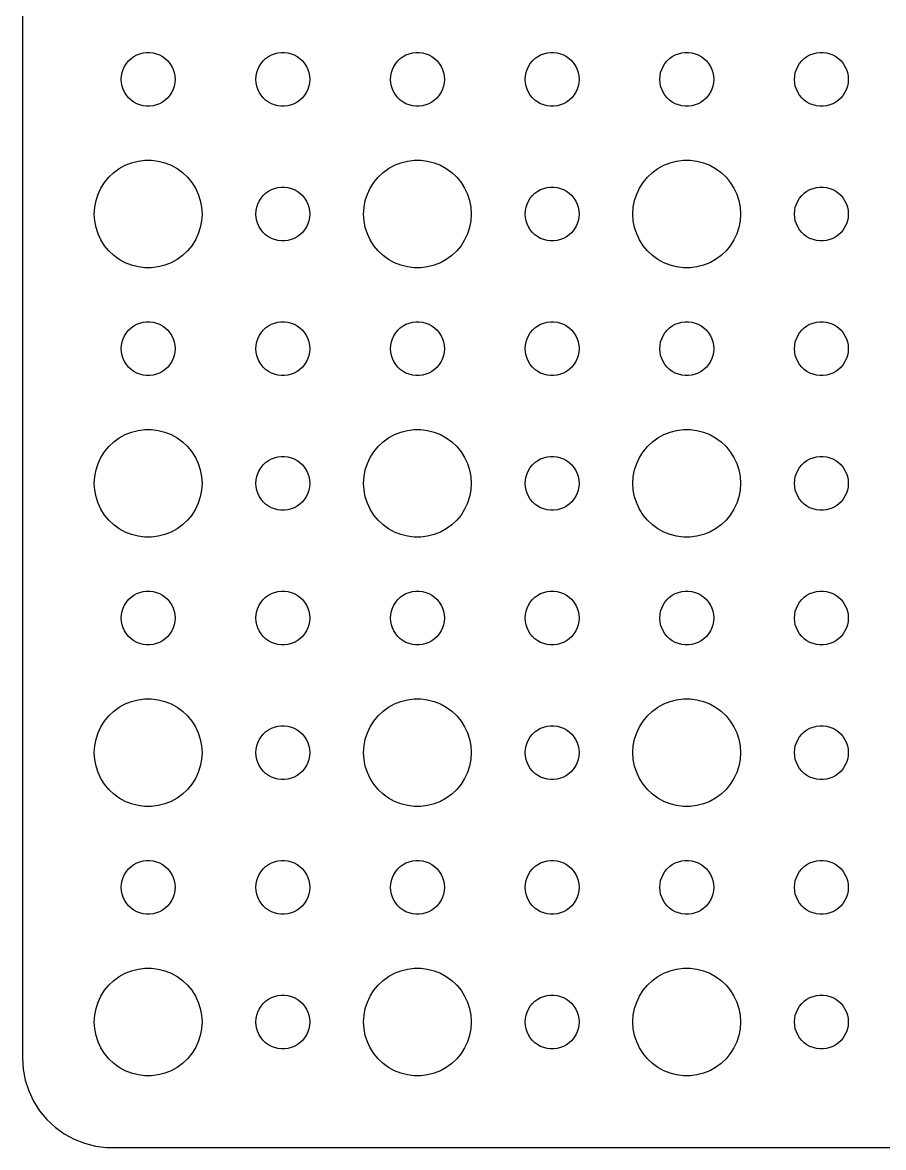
# Model space of a CAD drawing. Extents: x -52 to 52, y -67 to 67.
# Drawn here: x -52 to -4, y -67 to -4.3 of the extents above; entities that cross this region are included whole.
import ezdxf

# ---------------------------------------------------------------- set-up
doc = ezdxf.new("R2010")
doc.units = 0
doc.layers.get('0').update_dxf_attribs({"linetype": 'CONTINUOUS'})

msp = doc.modelspace()

# ---------------------------------------------------------------- linework, layer by layer
msp.add_lwpolyline([(-52, 62), (-52, -62), (-51.9606, -62.6267), (-51.8429, -63.2434), (-51.6489, -63.8406), (-51.3815, -64.4088), (-51.0451, -64.9389), (-50.6448, -65.4227), (-50.1871, -65.8526), (-49.6791, -66.2216), (-49.1289, -66.5241), (-48.5451, -66.7553), (-47.9369, -66.9114), (-47.314, -66.9901), (47.314, -66.9901)])
for points in [[(-45.0942, -8.99704), (-45.2811, -8.97343), (-45.4635, -8.92658), (-45.6387, -8.85724), (-45.8037, -8.76649), (-45.9561, -8.65577), (-46.0935, -8.52682), (-46.2135, -8.38168), (-46.3145, -8.22263), (-46.3947, -8.05219), (-46.4529, -7.87303), (-46.4882, -7.688), (-46.5, -7.5), (-46.4882, -7.312), (-46.4529, -7.12697), (-46.3947, -6.94781), (-46.3145, -6.77737), (-46.2135, -6.61832), (-46.0935, -6.47318), (-45.9561, -6.34423), (-45.8037, -6.23351), (-45.6387, -6.14276), (-45.4635, -6.07342), (-45.2811, -6.02657), (-45.0942, -6.00296), (-44.9058, -6.00296), (-44.7189, -6.02657), (-44.5365, -6.07342), (-44.3613, -6.14276), (-44.1963, -6.23351), (-44.0439, -6.34423), (-43.9065, -6.47318), (-43.7865, -6.61832), (-43.6855, -6.77737), (-43.6053, -6.94781), (-43.5471, -7.12697), (-43.5118, -7.312), (-43.5, -7.5), (-43.5118, -7.688), (-43.5471, -7.87303), (-43.6053, -8.05219), (-43.6855, -8.22263), (-43.7865, -8.38168), (-43.9065, -8.52682), (-44.0439, -8.65577), (-44.1963, -8.76649), (-44.3613, -8.85724), (-44.5365, -8.92658), (-44.7189, -8.97343), (-44.9058, -8.99704)], [(-37.5942, -8.99704), (-37.7811, -8.97343), (-37.9635, -8.92658), (-38.1387, -8.85724), (-38.3037, -8.76649), (-38.4561, -8.65577), (-38.5935, -8.52682), (-38.7135, -8.38168), (-38.8145, -8.22263), (-38.8947, -8.05219), (-38.9529, -7.87303), (-38.9882, -7.688), (-39, -7.5), (-38.9882, -7.312), (-38.9529, -7.12697), (-38.8947, -6.94781), (-38.8145, -6.77737), (-38.7135, -6.61832), (-38.5935, -6.47318), (-38.4561, -6.34423), (-38.3037, -6.23351), (-38.1387, -6.14276), (-37.9635, -6.07342), (-37.7811, -6.02657), (-37.5942, -6.00296), (-37.4058, -6.00296), (-37.2189, -6.02657), (-37.0365, -6.07342), (-36.8613, -6.14276), (-36.6963, -6.23351), (-36.5439, -6.34423), (-36.4065, -6.47318), (-36.2865, -6.61832), (-36.1855, -6.77737), (-36.1053, -6.94781), (-36.0471, -7.12697), (-36.0118, -7.312), (-36, -7.5), (-36.0118, -7.688), (-36.0471, -7.87303), (-36.1053, -8.05219), (-36.1855, -8.22263), (-36.2865, -8.38168), (-36.4065, -8.52682), (-36.5439, -8.65577), (-36.6963, -8.76649), (-36.8613, -8.85724), (-37.0365, -8.92658), (-37.2189, -8.97343), (-37.4058, -8.99704)], [(-30.0942, -8.99704), (-30.2811, -8.97343), (-30.4635, -8.92658), (-30.6387, -8.85724), (-30.8037, -8.76649), (-30.9561, -8.65577), (-31.0935, -8.52682), (-31.2135, -8.38168), (-31.3145, -8.22263), (-31.3947, -8.05219), (-31.4529, -7.87303), (-31.4882, -7.688), (-31.5, -7.5), (-31.4882, -7.312), (-31.4529, -7.12697), (-31.3947, -6.94781), (-31.3145, -6.77737), (-31.2135, -6.61832), (-31.0935, -6.47318), (-30.9561, -6.34423), (-30.8037, -6.23351), (-30.6387, -6.14276), (-30.4635, -6.07342), (-30.2811, -6.02657), (-30.0942, -6.00296), (-29.9058, -6.00296), (-29.7189, -6.02657), (-29.5365, -6.07342), (-29.3613, -6.14276), (-29.1963, -6.23351), (-29.0439, -6.34423), (-28.9065, -6.47318), (-28.7865, -6.61832), (-28.6855, -6.77737), (-28.6053, -6.94781), (-28.5471, -7.12697), (-28.5118, -7.312), (-28.5, -7.5), (-28.5118, -7.688), (-28.5471, -7.87303), (-28.6053, -8.05219), (-28.6855, -8.22263), (-28.7865, -8.38168), (-28.9065, -8.52682), (-29.0439, -8.65577), (-29.1963, -8.76649), (-29.3613, -8.85724), (-29.5365, -8.92658), (-29.7189, -8.97343), (-29.9058, -8.99704)], [(-22.5942, -8.99704), (-22.7811, -8.97343), (-22.9635, -8.92658), (-23.1387, -8.85724), (-23.3037, -8.76649), (-23.4561, -8.65577), (-23.5935, -8.52682), (-23.7135, -8.38168), (-23.8145, -8.22263), (-23.8947, -8.05219), (-23.9529, -7.87303), (-23.9882, -7.688), (-24, -7.5), (-23.9882, -7.312), (-23.9529, -7.12697), (-23.8947, -6.94781), (-23.8145, -6.77737), (-23.7135, -6.61832), (-23.5935, -6.47318), (-23.4561, -6.34423), (-23.3037, -6.23351), (-23.1387, -6.14276), (-22.9635, -6.07342), (-22.7811, -6.02657), (-22.5942, -6.00296), (-22.4058, -6.00296), (-22.2189, -6.02657), (-22.0365, -6.07342), (-21.8613, -6.14276), (-21.6963, -6.23351), (-21.5439, -6.34423), (-21.4065, -6.47318), (-21.2865, -6.61832), (-21.1855, -6.77737), (-21.1053, -6.94781), (-21.0471, -7.12697), (-21.0118, -7.312), (-21, -7.5), (-21.0118, -7.688), (-21.0471, -7.87303), (-21.1053, -8.05219), (-21.1855, -8.22263), (-21.2865, -8.38168), (-21.4065, -8.52682), (-21.5439, -8.65577), (-21.6963, -8.76649), (-21.8613, -8.85724), (-22.0365, -8.92658), (-22.2189, -8.97343), (-22.4058, -8.99704)], [(-15.0942, -8.99704), (-15.2811, -8.97343), (-15.4635, -8.92658), (-15.6387, -8.85724), (-15.8037, -8.76649), (-15.9561, -8.65577), (-16.0935, -8.52682), (-16.2135, -8.38168), (-16.3145, -8.22263), (-16.3947, -8.05219), (-16.4529, -7.87303), (-16.4882, -7.688), (-16.5, -7.5), (-16.4882, -7.312), (-16.4529, -7.12697), (-16.3947, -6.94781), (-16.3145, -6.77737), (-16.2135, -6.61832), (-16.0935, -6.47318), (-15.9561, -6.34423), (-15.8037, -6.23351), (-15.6387, -6.14276), (-15.4635, -6.07342), (-15.2811, -6.02657), (-15.0942, -6.00296), (-14.9058, -6.00296), (-14.7189, -6.02657), (-14.5365, -6.07342), (-14.3613, -6.14276), (-14.1963, -6.23351), (-14.0439, -6.34423), (-13.9065, -6.47318), (-13.7865, -6.61832), (-13.6855, -6.77737), (-13.6053, -6.94781), (-13.5471, -7.12697), (-13.5118, -7.312), (-13.5, -7.5), (-13.5118, -7.688), (-13.5471, -7.87303), (-13.6053, -8.05219), (-13.6855, -8.22263), (-13.7865, -8.38168), (-13.9065, -8.52682), (-14.0439, -8.65577), (-14.1963, -8.76649), (-14.3613, -8.85724), (-14.5365, -8.92658), (-14.7189, -8.97343), (-14.9058, -8.99704)], [(-7.59419, -8.99704), (-7.78107, -8.97343), (-7.96353, -8.92658), (-8.13867, -8.85724), (-8.30374, -8.76649), (-8.45614, -8.65577), (-8.59345, -8.52682), (-8.71353, -8.38168), (-8.81446, -8.22263), (-8.89466, -8.05219), (-8.95287, -7.87303), (-8.98817, -7.688), (-9, -7.5), (-8.98817, -7.312), (-8.95287, -7.12697), (-8.89466, -6.94781), (-8.81446, -6.77737), (-8.71353, -6.61832), (-8.59345, -6.47318), (-8.45614, -6.34423), (-8.30374, -6.23351), (-8.13867, -6.14276), (-7.96353, -6.07342), (-7.78107, -6.02657), (-7.59419, -6.00296), (-7.40581, -6.00296), (-7.21893, -6.02657), (-7.03647, -6.07342), (-6.86133, -6.14276), (-6.69626, -6.23351), (-6.54386, -6.34423), (-6.40655, -6.47318), (-6.28647, -6.61832), (-6.18554, -6.77737), (-6.10534, -6.94781), (-6.04713, -7.12697), (-6.01183, -7.312), (-6, -7.5), (-6.01183, -7.688), (-6.04713, -7.87303), (-6.10534, -8.05219), (-6.18554, -8.22263), (-6.28647, -8.38168), (-6.40655, -8.52682), (-6.54386, -8.65577), (-6.69626, -8.76649), (-6.86133, -8.85724), (-7.03647, -8.92658), (-7.21893, -8.97343), (-7.40581, -8.99704)], [(-45.1884, -17.9941), (-45.5621, -17.9469), (-45.9271, -17.8532), (-46.2773, -17.7145), (-46.6075, -17.533), (-46.9123, -17.3115), (-47.1869, -17.0536), (-47.4271, -16.7634), (-47.6289, -16.4453), (-47.7893, -16.1044), (-47.9057, -15.7461), (-47.9763, -15.376), (-48, -15), (-47.9763, -14.624), (-47.9057, -14.2539), (-47.7893, -13.8956), (-47.6289, -13.5547), (-47.4271, -13.2366), (-47.1869, -12.9464), (-46.9123, -12.6885), (-46.6075, -12.467), (-46.2773, -12.2855), (-45.9271, -12.1468), (-45.5621, -12.0531), (-45.1884, -12.0059), (-44.8116, -12.0059), (-44.4379, -12.0531), (-44.0729, -12.1468), (-43.7227, -12.2855), (-43.3925, -12.467), (-43.0877, -12.6885), (-42.8131, -12.9464), (-42.5729, -13.2366), (-42.3711, -13.5547), (-42.2107, -13.8956), (-42.0943, -14.2539), (-42.0237, -14.624), (-42, -15), (-42.0237, -15.376), (-42.0943, -15.7461), (-42.2107, -16.1044), (-42.3711, -16.4453), (-42.5729, -16.7634), (-42.8131, -17.0536), (-43.0877, -17.3115), (-43.3925, -17.533), (-43.7227, -17.7145), (-44.0729, -17.8532), (-44.4379, -17.9469), (-44.8116, -17.9941)], [(-30.1884, -17.9941), (-30.5621, -17.9469), (-30.9271, -17.8532), (-31.2773, -17.7145), (-31.6075, -17.533), (-31.9123, -17.3115), (-32.1869, -17.0536), (-32.4271, -16.7634), (-32.6289, -16.4453), (-32.7893, -16.1044), (-32.9057, -15.7461), (-32.9763, -15.376), (-33, -15), (-32.9763, -14.624), (-32.9057, -14.2539), (-32.7893, -13.8956), (-32.6289, -13.5547), (-32.4271, -13.2366), (-32.1869, -12.9464), (-31.9123, -12.6885), (-31.6075, -12.467), (-31.2773, -12.2855), (-30.9271, -12.1468), (-30.5621, -12.0531), (-30.1884, -12.0059), (-29.8116, -12.0059), (-29.4379, -12.0531), (-29.0729, -12.1468), (-28.7227, -12.2855), (-28.3925, -12.467), (-28.0877, -12.6885), (-27.8131, -12.9464), (-27.5729, -13.2366), (-27.3711, -13.5547), (-27.2107, -13.8956), (-27.0943, -14.2539), (-27.0237, -14.624), (-27, -15), (-27.0237, -15.376), (-27.0943, -15.7461), (-27.2107, -16.1044), (-27.3711, -16.4453), (-27.5729, -16.7634), (-27.8131, -17.0536), (-28.0877, -17.3115), (-28.3925, -17.533), (-28.7227, -17.7145), (-29.0729, -17.8532), (-29.4379, -17.9469), (-29.8116, -17.9941)], [(-15.1884, -17.9941), (-15.5621, -17.9469), (-15.9271, -17.8532), (-16.2773, -17.7145), (-16.6075, -17.533), (-16.9123, -17.3115), (-17.1869, -17.0536), (-17.4271, -16.7634), (-17.6289, -16.4453), (-17.7893, -16.1044), (-17.9057, -15.7461), (-17.9763, -15.376), (-18, -15), (-17.9763, -14.624), (-17.9057, -14.2539), (-17.7893, -13.8956), (-17.6289, -13.5547), (-17.4271, -13.2366), (-17.1869, -12.9464), (-16.9123, -12.6885), (-16.6075, -12.467), (-16.2773, -12.2855), (-15.9271, -12.1468), (-15.5621, -12.0531), (-15.1884, -12.0059), (-14.8116, -12.0059), (-14.4379, -12.0531), (-14.0729, -12.1468), (-13.7227, -12.2855), (-13.3925, -12.467), (-13.0877, -12.6885), (-12.8131, -12.9464), (-12.5729, -13.2366), (-12.3711, -13.5547), (-12.2107, -13.8956), (-12.0943, -14.2539), (-12.0237, -14.624), (-12, -15), (-12.0237, -15.376), (-12.0943, -15.7461), (-12.2107, -16.1044), (-12.3711, -16.4453), (-12.5729, -16.7634), (-12.8131, -17.0536), (-13.0877, -17.3115), (-13.3925, -17.533), (-13.7227, -17.7145), (-14.0729, -17.8532), (-14.4379, -17.9469), (-14.8116, -17.9941)], [(-37.5942, -16.497), (-37.7811, -16.4734), (-37.9635, -16.4266), (-38.1387, -16.3572), (-38.3037, -16.2665), (-38.4561, -16.1558), (-38.5935, -16.0268), (-38.7135, -15.8817), (-38.8145, -15.7226), (-38.8947, -15.5522), (-38.9529, -15.373), (-38.9882, -15.188), (-39, -15), (-38.9882, -14.812), (-38.9529, -14.627), (-38.8947, -14.4478), (-38.8145, -14.2774), (-38.7135, -14.1183), (-38.5935, -13.9732), (-38.4561, -13.8442), (-38.3037, -13.7335), (-38.1387, -13.6428), (-37.9635, -13.5734), (-37.7811, -13.5266), (-37.5942, -13.503), (-37.4058, -13.503), (-37.2189, -13.5266), (-37.0365, -13.5734), (-36.8613, -13.6428), (-36.6963, -13.7335), (-36.5439, -13.8442), (-36.4065, -13.9732), (-36.2865, -14.1183), (-36.1855, -14.2774), (-36.1053, -14.4478), (-36.0471, -14.627), (-36.0118, -14.812), (-36, -15), (-36.0118, -15.188), (-36.0471, -15.373), (-36.1053, -15.5522), (-36.1855, -15.7226), (-36.2865, -15.8817), (-36.4065, -16.0268), (-36.5439, -16.1558), (-36.6963, -16.2665), (-36.8613, -16.3572), (-37.0365, -16.4266), (-37.2189, -16.4734), (-37.4058, -16.497)], [(-22.5942, -16.497), (-22.7811, -16.4734), (-22.9635, -16.4266), (-23.1387, -16.3572), (-23.3037, -16.2665), (-23.4561, -16.1558), (-23.5935, -16.0268), (-23.7135, -15.8817), (-23.8145, -15.7226), (-23.8947, -15.5522), (-23.9529, -15.373), (-23.9882, -15.188), (-24, -15), (-23.9882, -14.812), (-23.9529, -14.627), (-23.8947, -14.4478), (-23.8145, -14.2774), (-23.7135, -14.1183), (-23.5935, -13.9732), (-23.4561, -13.8442), (-23.3037, -13.7335), (-23.1387, -13.6428), (-22.9635, -13.5734), (-22.7811, -13.5266), (-22.5942, -13.503), (-22.4058, -13.503), (-22.2189, -13.5266), (-22.0365, -13.5734), (-21.8613, -13.6428), (-21.6963, -13.7335), (-21.5439, -13.8442), (-21.4065, -13.9732), (-21.2865, -14.1183), (-21.1855, -14.2774), (-21.1053, -14.4478), (-21.0471, -14.627), (-21.0118, -14.812), (-21, -15), (-21.0118, -15.188), (-21.0471, -15.373), (-21.1053, -15.5522), (-21.1855, -15.7226), (-21.2865, -15.8817), (-21.4065, -16.0268), (-21.5439, -16.1558), (-21.6963, -16.2665), (-21.8613, -16.3572), (-22.0365, -16.4266), (-22.2189, -16.4734), (-22.4058, -16.497)], [(-7.59419, -16.497), (-7.78107, -16.4734), (-7.96353, -16.4266), (-8.13867, -16.3572), (-8.30374, -16.2665), (-8.45614, -16.1558), (-8.59345, -16.0268), (-8.71353, -15.8817), (-8.81446, -15.7226), (-8.89466, -15.5522), (-8.95287, -15.373), (-8.98817, -15.188), (-9, -15), (-8.98817, -14.812), (-8.95287, -14.627), (-8.89466, -14.4478), (-8.81446, -14.2774), (-8.71353, -14.1183), (-8.59345, -13.9732), (-8.45614, -13.8442), (-8.30374, -13.7335), (-8.13867, -13.6428), (-7.96353, -13.5734), (-7.78107, -13.5266), (-7.59419, -13.503), (-7.40581, -13.503), (-7.21893, -13.5266), (-7.03647, -13.5734), (-6.86133, -13.6428), (-6.69626, -13.7335), (-6.54386, -13.8442), (-6.40655, -13.9732), (-6.28647, -14.1183), (-6.18554, -14.2774), (-6.10534, -14.4478), (-6.04713, -14.627), (-6.01183, -14.812), (-6, -15), (-6.01183, -15.188), (-6.04713, -15.373), (-6.10534, -15.5522), (-6.18554, -15.7226), (-6.28647, -15.8817), (-6.40655, -16.0268), (-6.54386, -16.1558), (-6.69626, -16.2665), (-6.86133, -16.3572), (-7.03647, -16.4266), (-7.21893, -16.4734), (-7.40581, -16.497)], [(-45.0942, -23.997), (-45.2811, -23.9734), (-45.4635, -23.9266), (-45.6387, -23.8572), (-45.8037, -23.7665), (-45.9561, -23.6558), (-46.0935, -23.5268), (-46.2135, -23.3817), (-46.3145, -23.2226), (-46.3947, -23.0522), (-46.4529, -22.873), (-46.4882, -22.688), (-46.5, -22.5), (-46.4882, -22.312), (-46.4529, -22.127), (-46.3947, -21.9478), (-46.3145, -21.7774), (-46.2135, -21.6183), (-46.0935, -21.4732), (-45.9561, -21.3442), (-45.8037, -21.2335), (-45.6387, -21.1428), (-45.4635, -21.0734), (-45.2811, -21.0266), (-45.0942, -21.003), (-44.9058, -21.003), (-44.7189, -21.0266), (-44.5365, -21.0734), (-44.3613, -21.1428), (-44.1963, -21.2335), (-44.0439, -21.3442), (-43.9065, -21.4732), (-43.7865, -21.6183), (-43.6855, -21.7774), (-43.6053, -21.9478), (-43.5471, -22.127), (-43.5118, -22.312), (-43.5, -22.5), (-43.5118, -22.688), (-43.5471, -22.873), (-43.6053, -23.0522), (-43.6855, -23.2226), (-43.7865, -23.3817), (-43.9065, -23.5268), (-44.0439, -23.6558), (-44.1963, -23.7665), (-44.3613, -23.8572), (-44.5365, -23.9266), (-44.7189, -23.9734), (-44.9058, -23.997)], [(-37.5942, -23.997), (-37.7811, -23.9734), (-37.9635, -23.9266), (-38.1387, -23.8572), (-38.3037, -23.7665), (-38.4561, -23.6558), (-38.5935, -23.5268), (-38.7135, -23.3817), (-38.8145, -23.2226), (-38.8947, -23.0522), (-38.9529, -22.873), (-38.9882, -22.688), (-39, -22.5), (-38.9882, -22.312), (-38.9529, -22.127), (-38.8947, -21.9478), (-38.8145, -21.7774), (-38.7135, -21.6183), (-38.5935, -21.4732), (-38.4561, -21.3442), (-38.3037, -21.2335), (-38.1387, -21.1428), (-37.9635, -21.0734), (-37.7811, -21.0266), (-37.5942, -21.003), (-37.4058, -21.003), (-37.2189, -21.0266), (-37.0365, -21.0734), (-36.8613, -21.1428), (-36.6963, -21.2335), (-36.5439, -21.3442), (-36.4065, -21.4732), (-36.2865, -21.6183), (-36.1855, -21.7774), (-36.1053, -21.9478), (-36.0471, -22.127), (-36.0118, -22.312), (-36, -22.5), (-36.0118, -22.688), (-36.0471, -22.873), (-36.1053, -23.0522), (-36.1855, -23.2226), (-36.2865, -23.3817), (-36.4065, -23.5268), (-36.5439, -23.6558), (-36.6963, -23.7665), (-36.8613, -23.8572), (-37.0365, -23.9266), (-37.2189, -23.9734), (-37.4058, -23.997)], [(-30.0942, -23.997), (-30.2811, -23.9734), (-30.4635, -23.9266), (-30.6387, -23.8572), (-30.8037, -23.7665), (-30.9561, -23.6558), (-31.0935, -23.5268), (-31.2135, -23.3817), (-31.3145, -23.2226), (-31.3947, -23.0522), (-31.4529, -22.873), (-31.4882, -22.688), (-31.5, -22.5), (-31.4882, -22.312), (-31.4529, -22.127), (-31.3947, -21.9478), (-31.3145, -21.7774), (-31.2135, -21.6183), (-31.0935, -21.4732), (-30.9561, -21.3442), (-30.8037, -21.2335), (-30.6387, -21.1428), (-30.4635, -21.0734), (-30.2811, -21.0266), (-30.0942, -21.003), (-29.9058, -21.003), (-29.7189, -21.0266), (-29.5365, -21.0734), (-29.3613, -21.1428), (-29.1963, -21.2335), (-29.0439, -21.3442), (-28.9065, -21.4732), (-28.7865, -21.6183), (-28.6855, -21.7774), (-28.6053, -21.9478), (-28.5471, -22.127), (-28.5118, -22.312), (-28.5, -22.5), (-28.5118, -22.688), (-28.5471, -22.873), (-28.6053, -23.0522), (-28.6855, -23.2226), (-28.7865, -23.3817), (-28.9065, -23.5268), (-29.0439, -23.6558), (-29.1963, -23.7665), (-29.3613, -23.8572), (-29.5365, -23.9266), (-29.7189, -23.9734), (-29.9058, -23.997)], [(-22.5942, -23.997), (-22.7811, -23.9734), (-22.9635, -23.9266), (-23.1387, -23.8572), (-23.3037, -23.7665), (-23.4561, -23.6558), (-23.5935, -23.5268), (-23.7135, -23.3817), (-23.8145, -23.2226), (-23.8947, -23.0522), (-23.9529, -22.873), (-23.9882, -22.688), (-24, -22.5), (-23.9882, -22.312), (-23.9529, -22.127), (-23.8947, -21.9478), (-23.8145, -21.7774), (-23.7135, -21.6183), (-23.5935, -21.4732), (-23.4561, -21.3442), (-23.3037, -21.2335), (-23.1387, -21.1428), (-22.9635, -21.0734), (-22.7811, -21.0266), (-22.5942, -21.003), (-22.4058, -21.003), (-22.2189, -21.0266), (-22.0365, -21.0734), (-21.8613, -21.1428), (-21.6963, -21.2335), (-21.5439, -21.3442), (-21.4065, -21.4732), (-21.2865, -21.6183), (-21.1855, -21.7774), (-21.1053, -21.9478), (-21.0471, -22.127), (-21.0118, -22.312), (-21, -22.5), (-21.0118, -22.688), (-21.0471, -22.873), (-21.1053, -23.0522), (-21.1855, -23.2226), (-21.2865, -23.3817), (-21.4065, -23.5268), (-21.5439, -23.6558), (-21.6963, -23.7665), (-21.8613, -23.8572), (-22.0365, -23.9266), (-22.2189, -23.9734), (-22.4058, -23.997)], [(-15.0942, -23.997), (-15.2811, -23.9734), (-15.4635, -23.9266), (-15.6387, -23.8572), (-15.8037, -23.7665), (-15.9561, -23.6558), (-16.0935, -23.5268), (-16.2135, -23.3817), (-16.3145, -23.2226), (-16.3947, -23.0522), (-16.4529, -22.873), (-16.4882, -22.688), (-16.5, -22.5), (-16.4882, -22.312), (-16.4529, -22.127), (-16.3947, -21.9478), (-16.3145, -21.7774), (-16.2135, -21.6183), (-16.0935, -21.4732), (-15.9561, -21.3442), (-15.8037, -21.2335), (-15.6387, -21.1428), (-15.4635, -21.0734), (-15.2811, -21.0266), (-15.0942, -21.003), (-14.9058, -21.003), (-14.7189, -21.0266), (-14.5365, -21.0734), (-14.3613, -21.1428), (-14.1963, -21.2335), (-14.0439, -21.3442), (-13.9065, -21.4732), (-13.7865, -21.6183), (-13.6855, -21.7774), (-13.6053, -21.9478), (-13.5471, -22.127), (-13.5118, -22.312), (-13.5, -22.5), (-13.5118, -22.688), (-13.5471, -22.873), (-13.6053, -23.0522), (-13.6855, -23.2226), (-13.7865, -23.3817), (-13.9065, -23.5268), (-14.0439, -23.6558), (-14.1963, -23.7665), (-14.3613, -23.8572), (-14.5365, -23.9266), (-14.7189, -23.9734), (-14.9058, -23.997)], [(-7.59419, -23.997), (-7.78107, -23.9734), (-7.96353, -23.9266), (-8.13867, -23.8572), (-8.30374, -23.7665), (-8.45614, -23.6558), (-8.59345, -23.5268), (-8.71353, -23.3817), (-8.81446, -23.2226), (-8.89466, -23.0522), (-8.95287, -22.873), (-8.98817, -22.688), (-9, -22.5), (-8.98817, -22.312), (-8.95287, -22.127), (-8.89466, -21.9478), (-8.81446, -21.7774), (-8.71353, -21.6183), (-8.59345, -21.4732), (-8.45614, -21.3442), (-8.30374, -21.2335), (-8.13867, -21.1428), (-7.96353, -21.0734), (-7.78107, -21.0266), (-7.59419, -21.003), (-7.40581, -21.003), (-7.21893, -21.0266), (-7.03647, -21.0734), (-6.86133, -21.1428), (-6.69626, -21.2335), (-6.54386, -21.3442), (-6.40655, -21.4732), (-6.28647, -21.6183), (-6.18554, -21.7774), (-6.10534, -21.9478), (-6.04713, -22.127), (-6.01183, -22.312), (-6, -22.5), (-6.01183, -22.688), (-6.04713, -22.873), (-6.10534, -23.0522), (-6.18554, -23.2226), (-6.28647, -23.3817), (-6.40655, -23.5268), (-6.54386, -23.6558), (-6.69626, -23.7665), (-6.86133, -23.8572), (-7.03647, -23.9266), (-7.21893, -23.9734), (-7.40581, -23.997)], [(-45.1884, -32.9941), (-45.5621, -32.9469), (-45.9271, -32.8532), (-46.2773, -32.7145), (-46.6075, -32.533), (-46.9123, -32.3115), (-47.1869, -32.0536), (-47.4271, -31.7634), (-47.6289, -31.4453), (-47.7893, -31.1044), (-47.9057, -30.7461), (-47.9763, -30.376), (-48, -30), (-47.9763, -29.624), (-47.9057, -29.2539), (-47.7893, -28.8956), (-47.6289, -28.5547), (-47.4271, -28.2366), (-47.1869, -27.9464), (-46.9123, -27.6885), (-46.6075, -27.467), (-46.2773, -27.2855), (-45.9271, -27.1468), (-45.5621, -27.0531), (-45.1884, -27.0059), (-44.8116, -27.0059), (-44.4379, -27.0531), (-44.0729, -27.1468), (-43.7227, -27.2855), (-43.3925, -27.467), (-43.0877, -27.6885), (-42.8131, -27.9464), (-42.5729, -28.2366), (-42.3711, -28.5547), (-42.2107, -28.8956), (-42.0943, -29.2539), (-42.0237, -29.624), (-42, -30), (-42.0237, -30.376), (-42.0943, -30.7461), (-42.2107, -31.1044), (-42.3711, -31.4453), (-42.5729, -31.7634), (-42.8131, -32.0536), (-43.0877, -32.3115), (-43.3925, -32.533), (-43.7227, -32.7145), (-44.0729, -32.8532), (-44.4379, -32.9469), (-44.8116, -32.9941)], [(-30.1884, -32.9941), (-30.5621, -32.9469), (-30.9271, -32.8532), (-31.2773, -32.7145), (-31.6075, -32.533), (-31.9123, -32.3115), (-32.1869, -32.0536), (-32.4271, -31.7634), (-32.6289, -31.4453), (-32.7893, -31.1044), (-32.9057, -30.7461), (-32.9763, -30.376), (-33, -30), (-32.9763, -29.624), (-32.9057, -29.2539), (-32.7893, -28.8956), (-32.6289, -28.5547), (-32.4271, -28.2366), (-32.1869, -27.9464), (-31.9123, -27.6885), (-31.6075, -27.467), (-31.2773, -27.2855), (-30.9271, -27.1468), (-30.5621, -27.0531), (-30.1884, -27.0059), (-29.8116, -27.0059), (-29.4379, -27.0531), (-29.0729, -27.1468), (-28.7227, -27.2855), (-28.3925, -27.467), (-28.0877, -27.6885), (-27.8131, -27.9464), (-27.5729, -28.2366), (-27.3711, -28.5547), (-27.2107, -28.8956), (-27.0943, -29.2539), (-27.0237, -29.624), (-27, -30), (-27.0237, -30.376), (-27.0943, -30.7461), (-27.2107, -31.1044), (-27.3711, -31.4453), (-27.5729, -31.7634), (-27.8131, -32.0536), (-28.0877, -32.3115), (-28.3925, -32.533), (-28.7227, -32.7145), (-29.0729, -32.8532), (-29.4379, -32.9469), (-29.8116, -32.9941)], [(-15.1884, -32.9941), (-15.5621, -32.9469), (-15.9271, -32.8532), (-16.2773, -32.7145), (-16.6075, -32.533), (-16.9123, -32.3115), (-17.1869, -32.0536), (-17.4271, -31.7634), (-17.6289, -31.4453), (-17.7893, -31.1044), (-17.9057, -30.7461), (-17.9763, -30.376), (-18, -30), (-17.9763, -29.624), (-17.9057, -29.2539), (-17.7893, -28.8956), (-17.6289, -28.5547), (-17.4271, -28.2366), (-17.1869, -27.9464), (-16.9123, -27.6885), (-16.6075, -27.467), (-16.2773, -27.2855), (-15.9271, -27.1468), (-15.5621, -27.0531), (-15.1884, -27.0059), (-14.8116, -27.0059), (-14.4379, -27.0531), (-14.0729, -27.1468), (-13.7227, -27.2855), (-13.3925, -27.467), (-13.0877, -27.6885), (-12.8131, -27.9464), (-12.5729, -28.2366), (-12.3711, -28.5547), (-12.2107, -28.8956), (-12.0943, -29.2539), (-12.0237, -29.624), (-12, -30), (-12.0237, -30.376), (-12.0943, -30.7461), (-12.2107, -31.1044), (-12.3711, -31.4453), (-12.5729, -31.7634), (-12.8131, -32.0536), (-13.0877, -32.3115), (-13.3925, -32.533), (-13.7227, -32.7145), (-14.0729, -32.8532), (-14.4379, -32.9469), (-14.8116, -32.9941)], [(-37.5942, -31.497), (-37.7811, -31.4734), (-37.9635, -31.4266), (-38.1387, -31.3572), (-38.3037, -31.2665), (-38.4561, -31.1558), (-38.5935, -31.0268), (-38.7135, -30.8817), (-38.8145, -30.7226), (-38.8947, -30.5522), (-38.9529, -30.373), (-38.9882, -30.188), (-39, -30), (-38.9882, -29.812), (-38.9529, -29.627), (-38.8947, -29.4478), (-38.8145, -29.2774), (-38.7135, -29.1183), (-38.5935, -28.9732), (-38.4561, -28.8442), (-38.3037, -28.7335), (-38.1387, -28.6428), (-37.9635, -28.5734), (-37.7811, -28.5266), (-37.5942, -28.503), (-37.4058, -28.503), (-37.2189, -28.5266), (-37.0365, -28.5734), (-36.8613, -28.6428), (-36.6963, -28.7335), (-36.5439, -28.8442), (-36.4065, -28.9732), (-36.2865, -29.1183), (-36.1855, -29.2774), (-36.1053, -29.4478), (-36.0471, -29.627), (-36.0118, -29.812), (-36, -30), (-36.0118, -30.188), (-36.0471, -30.373), (-36.1053, -30.5522), (-36.1855, -30.7226), (-36.2865, -30.8817), (-36.4065, -31.0268), (-36.5439, -31.1558), (-36.6963, -31.2665), (-36.8613, -31.3572), (-37.0365, -31.4266), (-37.2189, -31.4734), (-37.4058, -31.497)], [(-22.5942, -31.497), (-22.7811, -31.4734), (-22.9635, -31.4266), (-23.1387, -31.3572), (-23.3037, -31.2665), (-23.4561, -31.1558), (-23.5935, -31.0268), (-23.7135, -30.8817), (-23.8145, -30.7226), (-23.8947, -30.5522), (-23.9529, -30.373), (-23.9882, -30.188), (-24, -30), (-23.9882, -29.812), (-23.9529, -29.627), (-23.8947, -29.4478), (-23.8145, -29.2774), (-23.7135, -29.1183), (-23.5935, -28.9732), (-23.4561, -28.8442), (-23.3037, -28.7335), (-23.1387, -28.6428), (-22.9635, -28.5734), (-22.7811, -28.5266), (-22.5942, -28.503), (-22.4058, -28.503), (-22.2189, -28.5266), (-22.0365, -28.5734), (-21.8613, -28.6428), (-21.6963, -28.7335), (-21.5439, -28.8442), (-21.4065, -28.9732), (-21.2865, -29.1183), (-21.1855, -29.2774), (-21.1053, -29.4478), (-21.0471, -29.627), (-21.0118, -29.812), (-21, -30), (-21.0118, -30.188), (-21.0471, -30.373), (-21.1053, -30.5522), (-21.1855, -30.7226), (-21.2865, -30.8817), (-21.4065, -31.0268), (-21.5439, -31.1558), (-21.6963, -31.2665), (-21.8613, -31.3572), (-22.0365, -31.4266), (-22.2189, -31.4734), (-22.4058, -31.497)], [(-7.59419, -31.497), (-7.78107, -31.4734), (-7.96353, -31.4266), (-8.13867, -31.3572), (-8.30374, -31.2665), (-8.45614, -31.1558), (-8.59345, -31.0268), (-8.71353, -30.8817), (-8.81446, -30.7226), (-8.89466, -30.5522), (-8.95287, -30.373), (-8.98817, -30.188), (-9, -30), (-8.98817, -29.812), (-8.95287, -29.627), (-8.89466, -29.4478), (-8.81446, -29.2774), (-8.71353, -29.1183), (-8.59345, -28.9732), (-8.45614, -28.8442), (-8.30374, -28.7335), (-8.13867, -28.6428), (-7.96353, -28.5734), (-7.78107, -28.5266), (-7.59419, -28.503), (-7.40581, -28.503), (-7.21893, -28.5266), (-7.03647, -28.5734), (-6.86133, -28.6428), (-6.69626, -28.7335), (-6.54386, -28.8442), (-6.40655, -28.9732), (-6.28647, -29.1183), (-6.18554, -29.2774), (-6.10534, -29.4478), (-6.04713, -29.627), (-6.01183, -29.812), (-6, -30), (-6.01183, -30.188), (-6.04713, -30.373), (-6.10534, -30.5522), (-6.18554, -30.7226), (-6.28647, -30.8817), (-6.40655, -31.0268), (-6.54386, -31.1558), (-6.69626, -31.2665), (-6.86133, -31.3572), (-7.03647, -31.4266), (-7.21893, -31.4734), (-7.40581, -31.497)], [(-45.0942, -38.997), (-45.2811, -38.9734), (-45.4635, -38.9266), (-45.6387, -38.8572), (-45.8037, -38.7665), (-45.9561, -38.6558), (-46.0935, -38.5268), (-46.2135, -38.3817), (-46.3145, -38.2226), (-46.3947, -38.0522), (-46.4529, -37.873), (-46.4882, -37.688), (-46.5, -37.5), (-46.4882, -37.312), (-46.4529, -37.127), (-46.3947, -36.9478), (-46.3145, -36.7774), (-46.2135, -36.6183), (-46.0935, -36.4732), (-45.9561, -36.3442), (-45.8037, -36.2335), (-45.6387, -36.1428), (-45.4635, -36.0734), (-45.2811, -36.0266), (-45.0942, -36.003), (-44.9058, -36.003), (-44.7189, -36.0266), (-44.5365, -36.0734), (-44.3613, -36.1428), (-44.1963, -36.2335), (-44.0439, -36.3442), (-43.9065, -36.4732), (-43.7865, -36.6183), (-43.6855, -36.7774), (-43.6053, -36.9478), (-43.5471, -37.127), (-43.5118, -37.312), (-43.5, -37.5), (-43.5118, -37.688), (-43.5471, -37.873), (-43.6053, -38.0522), (-43.6855, -38.2226), (-43.7865, -38.3817), (-43.9065, -38.5268), (-44.0439, -38.6558), (-44.1963, -38.7665), (-44.3613, -38.8572), (-44.5365, -38.9266), (-44.7189, -38.9734), (-44.9058, -38.997)], [(-37.5942, -38.997), (-37.7811, -38.9734), (-37.9635, -38.9266), (-38.1387, -38.8572), (-38.3037, -38.7665), (-38.4561, -38.6558), (-38.5935, -38.5268), (-38.7135, -38.3817), (-38.8145, -38.2226), (-38.8947, -38.0522), (-38.9529, -37.873), (-38.9882, -37.688), (-39, -37.5), (-38.9882, -37.312), (-38.9529, -37.127), (-38.8947, -36.9478), (-38.8145, -36.7774), (-38.7135, -36.6183), (-38.5935, -36.4732), (-38.4561, -36.3442), (-38.3037, -36.2335), (-38.1387, -36.1428), (-37.9635, -36.0734), (-37.7811, -36.0266), (-37.5942, -36.003), (-37.4058, -36.003), (-37.2189, -36.0266), (-37.0365, -36.0734), (-36.8613, -36.1428), (-36.6963, -36.2335), (-36.5439, -36.3442), (-36.4065, -36.4732), (-36.2865, -36.6183), (-36.1855, -36.7774), (-36.1053, -36.9478), (-36.0471, -37.127), (-36.0118, -37.312), (-36, -37.5), (-36.0118, -37.688), (-36.0471, -37.873), (-36.1053, -38.0522), (-36.1855, -38.2226), (-36.2865, -38.3817), (-36.4065, -38.5268), (-36.5439, -38.6558), (-36.6963, -38.7665), (-36.8613, -38.8572), (-37.0365, -38.9266), (-37.2189, -38.9734), (-37.4058, -38.997)], [(-30.0942, -38.997), (-30.2811, -38.9734), (-30.4635, -38.9266), (-30.6387, -38.8572), (-30.8037, -38.7665), (-30.9561, -38.6558), (-31.0935, -38.5268), (-31.2135, -38.3817), (-31.3145, -38.2226), (-31.3947, -38.0522), (-31.4529, -37.873), (-31.4882, -37.688), (-31.5, -37.5), (-31.4882, -37.312), (-31.4529, -37.127), (-31.3947, -36.9478), (-31.3145, -36.7774), (-31.2135, -36.6183), (-31.0935, -36.4732), (-30.9561, -36.3442), (-30.8037, -36.2335), (-30.6387, -36.1428), (-30.4635, -36.0734), (-30.2811, -36.0266), (-30.0942, -36.003), (-29.9058, -36.003), (-29.7189, -36.0266), (-29.5365, -36.0734), (-29.3613, -36.1428), (-29.1963, -36.2335), (-29.0439, -36.3442), (-28.9065, -36.4732), (-28.7865, -36.6183), (-28.6855, -36.7774), (-28.6053, -36.9478), (-28.5471, -37.127), (-28.5118, -37.312), (-28.5, -37.5), (-28.5118, -37.688), (-28.5471, -37.873), (-28.6053, -38.0522), (-28.6855, -38.2226), (-28.7865, -38.3817), (-28.9065, -38.5268), (-29.0439, -38.6558), (-29.1963, -38.7665), (-29.3613, -38.8572), (-29.5365, -38.9266), (-29.7189, -38.9734), (-29.9058, -38.997)], [(-22.5942, -38.997), (-22.7811, -38.9734), (-22.9635, -38.9266), (-23.1387, -38.8572), (-23.3037, -38.7665), (-23.4561, -38.6558), (-23.5935, -38.5268), (-23.7135, -38.3817), (-23.8145, -38.2226), (-23.8947, -38.0522), (-23.9529, -37.873), (-23.9882, -37.688), (-24, -37.5), (-23.9882, -37.312), (-23.9529, -37.127), (-23.8947, -36.9478), (-23.8145, -36.7774), (-23.7135, -36.6183), (-23.5935, -36.4732), (-23.4561, -36.3442), (-23.3037, -36.2335), (-23.1387, -36.1428), (-22.9635, -36.0734), (-22.7811, -36.0266), (-22.5942, -36.003), (-22.4058, -36.003), (-22.2189, -36.0266), (-22.0365, -36.0734), (-21.8613, -36.1428), (-21.6963, -36.2335), (-21.5439, -36.3442), (-21.4065, -36.4732), (-21.2865, -36.6183), (-21.1855, -36.7774), (-21.1053, -36.9478), (-21.0471, -37.127), (-21.0118, -37.312), (-21, -37.5), (-21.0118, -37.688), (-21.0471, -37.873), (-21.1053, -38.0522), (-21.1855, -38.2226), (-21.2865, -38.3817), (-21.4065, -38.5268), (-21.5439, -38.6558), (-21.6963, -38.7665), (-21.8613, -38.8572), (-22.0365, -38.9266), (-22.2189, -38.9734), (-22.4058, -38.997)], [(-15.0942, -38.997), (-15.2811, -38.9734), (-15.4635, -38.9266), (-15.6387, -38.8572), (-15.8037, -38.7665), (-15.9561, -38.6558), (-16.0935, -38.5268), (-16.2135, -38.3817), (-16.3145, -38.2226), (-16.3947, -38.0522), (-16.4529, -37.873), (-16.4882, -37.688), (-16.5, -37.5), (-16.4882, -37.312), (-16.4529, -37.127), (-16.3947, -36.9478), (-16.3145, -36.7774), (-16.2135, -36.6183), (-16.0935, -36.4732), (-15.9561, -36.3442), (-15.8037, -36.2335), (-15.6387, -36.1428), (-15.4635, -36.0734), (-15.2811, -36.0266), (-15.0942, -36.003), (-14.9058, -36.003), (-14.7189, -36.0266), (-14.5365, -36.0734), (-14.3613, -36.1428), (-14.1963, -36.2335), (-14.0439, -36.3442), (-13.9065, -36.4732), (-13.7865, -36.6183), (-13.6855, -36.7774), (-13.6053, -36.9478), (-13.5471, -37.127), (-13.5118, -37.312), (-13.5, -37.5), (-13.5118, -37.688), (-13.5471, -37.873), (-13.6053, -38.0522), (-13.6855, -38.2226), (-13.7865, -38.3817), (-13.9065, -38.5268), (-14.0439, -38.6558), (-14.1963, -38.7665), (-14.3613, -38.8572), (-14.5365, -38.9266), (-14.7189, -38.9734), (-14.9058, -38.997)], [(-7.59419, -38.997), (-7.78107, -38.9734), (-7.96353, -38.9266), (-8.13867, -38.8572), (-8.30374, -38.7665), (-8.45614, -38.6558), (-8.59345, -38.5268), (-8.71353, -38.3817), (-8.81446, -38.2226), (-8.89466, -38.0522), (-8.95287, -37.873), (-8.98817, -37.688), (-9, -37.5), (-8.98817, -37.312), (-8.95287, -37.127), (-8.89466, -36.9478), (-8.81446, -36.7774), (-8.71353, -36.6183), (-8.59345, -36.4732), (-8.45614, -36.3442), (-8.30374, -36.2335), (-8.13867, -36.1428), (-7.96353, -36.0734), (-7.78107, -36.0266), (-7.59419, -36.003), (-7.40581, -36.003), (-7.21893, -36.0266), (-7.03647, -36.0734), (-6.86133, -36.1428), (-6.69626, -36.2335), (-6.54386, -36.3442), (-6.40655, -36.4732), (-6.28647, -36.6183), (-6.18554, -36.7774), (-6.10534, -36.9478), (-6.04713, -37.127), (-6.01183, -37.312), (-6, -37.5), (-6.01183, -37.688), (-6.04713, -37.873), (-6.10534, -38.0522), (-6.18554, -38.2226), (-6.28647, -38.3817), (-6.40655, -38.5268), (-6.54386, -38.6558), (-6.69626, -38.7665), (-6.86133, -38.8572), (-7.03647, -38.9266), (-7.21893, -38.9734), (-7.40581, -38.997)], [(-45.1884, -47.9941), (-45.5621, -47.9469), (-45.9271, -47.8532), (-46.2773, -47.7145), (-46.6075, -47.533), (-46.9123, -47.3115), (-47.1869, -47.0536), (-47.4271, -46.7634), (-47.6289, -46.4453), (-47.7893, -46.1044), (-47.9057, -45.7461), (-47.9763, -45.376), (-48, -45), (-47.9763, -44.624), (-47.9057, -44.2539), (-47.7893, -43.8956), (-47.6289, -43.5547), (-47.4271, -43.2366), (-47.1869, -42.9464), (-46.9123, -42.6885), (-46.6075, -42.467), (-46.2773, -42.2855), (-45.9271, -42.1468), (-45.5621, -42.0531), (-45.1884, -42.0059), (-44.8116, -42.0059), (-44.4379, -42.0531), (-44.0729, -42.1468), (-43.7227, -42.2855), (-43.3925, -42.467), (-43.0877, -42.6885), (-42.8131, -42.9464), (-42.5729, -43.2366), (-42.3711, -43.5547), (-42.2107, -43.8956), (-42.0943, -44.2539), (-42.0237, -44.624), (-42, -45), (-42.0237, -45.376), (-42.0943, -45.7461), (-42.2107, -46.1044), (-42.3711, -46.4453), (-42.5729, -46.7634), (-42.8131, -47.0536), (-43.0877, -47.3115), (-43.3925, -47.533), (-43.7227, -47.7145), (-44.0729, -47.8532), (-44.4379, -47.9469), (-44.8116, -47.9941)], [(-30.1884, -47.9941), (-30.5621, -47.9469), (-30.9271, -47.8532), (-31.2773, -47.7145), (-31.6075, -47.533), (-31.9123, -47.3115), (-32.1869, -47.0536), (-32.4271, -46.7634), (-32.6289, -46.4453), (-32.7893, -46.1044), (-32.9057, -45.7461), (-32.9763, -45.376), (-33, -45), (-32.9763, -44.624), (-32.9057, -44.2539), (-32.7893, -43.8956), (-32.6289, -43.5547), (-32.4271, -43.2366), (-32.1869, -42.9464), (-31.9123, -42.6885), (-31.6075, -42.467), (-31.2773, -42.2855), (-30.9271, -42.1468), (-30.5621, -42.0531), (-30.1884, -42.0059), (-29.8116, -42.0059), (-29.4379, -42.0531), (-29.0729, -42.1468), (-28.7227, -42.2855), (-28.3925, -42.467), (-28.0877, -42.6885), (-27.8131, -42.9464), (-27.5729, -43.2366), (-27.3711, -43.5547), (-27.2107, -43.8956), (-27.0943, -44.2539), (-27.0237, -44.624), (-27, -45), (-27.0237, -45.376), (-27.0943, -45.7461), (-27.2107, -46.1044), (-27.3711, -46.4453), (-27.5729, -46.7634), (-27.8131, -47.0536), (-28.0877, -47.3115), (-28.3925, -47.533), (-28.7227, -47.7145), (-29.0729, -47.8532), (-29.4379, -47.9469), (-29.8116, -47.9941)], [(-15.1884, -47.9941), (-15.5621, -47.9469), (-15.9271, -47.8532), (-16.2773, -47.7145), (-16.6075, -47.533), (-16.9123, -47.3115), (-17.1869, -47.0536), (-17.4271, -46.7634), (-17.6289, -46.4453), (-17.7893, -46.1044), (-17.9057, -45.7461), (-17.9763, -45.376), (-18, -45), (-17.9763, -44.624), (-17.9057, -44.2539), (-17.7893, -43.8956), (-17.6289, -43.5547), (-17.4271, -43.2366), (-17.1869, -42.9464), (-16.9123, -42.6885), (-16.6075, -42.467), (-16.2773, -42.2855), (-15.9271, -42.1468), (-15.5621, -42.0531), (-15.1884, -42.0059), (-14.8116, -42.0059), (-14.4379, -42.0531), (-14.0729, -42.1468), (-13.7227, -42.2855), (-13.3925, -42.467), (-13.0877, -42.6885), (-12.8131, -42.9464), (-12.5729, -43.2366), (-12.3711, -43.5547), (-12.2107, -43.8956), (-12.0943, -44.2539), (-12.0237, -44.624), (-12, -45), (-12.0237, -45.376), (-12.0943, -45.7461), (-12.2107, -46.1044), (-12.3711, -46.4453), (-12.5729, -46.7634), (-12.8131, -47.0536), (-13.0877, -47.3115), (-13.3925, -47.533), (-13.7227, -47.7145), (-14.0729, -47.8532), (-14.4379, -47.9469), (-14.8116, -47.9941)], [(-37.5942, -46.497), (-37.7811, -46.4734), (-37.9635, -46.4266), (-38.1387, -46.3572), (-38.3037, -46.2665), (-38.4561, -46.1558), (-38.5935, -46.0268), (-38.7135, -45.8817), (-38.8145, -45.7226), (-38.8947, -45.5522), (-38.9529, -45.373), (-38.9882, -45.188), (-39, -45), (-38.9882, -44.812), (-38.9529, -44.627), (-38.8947, -44.4478), (-38.8145, -44.2774), (-38.7135, -44.1183), (-38.5935, -43.9732), (-38.4561, -43.8442), (-38.3037, -43.7335), (-38.1387, -43.6428), (-37.9635, -43.5734), (-37.7811, -43.5266), (-37.5942, -43.503), (-37.4058, -43.503), (-37.2189, -43.5266), (-37.0365, -43.5734), (-36.8613, -43.6428), (-36.6963, -43.7335), (-36.5439, -43.8442), (-36.4065, -43.9732), (-36.2865, -44.1183), (-36.1855, -44.2774), (-36.1053, -44.4478), (-36.0471, -44.627), (-36.0118, -44.812), (-36, -45), (-36.0118, -45.188), (-36.0471, -45.373), (-36.1053, -45.5522), (-36.1855, -45.7226), (-36.2865, -45.8817), (-36.4065, -46.0268), (-36.5439, -46.1558), (-36.6963, -46.2665), (-36.8613, -46.3572), (-37.0365, -46.4266), (-37.2189, -46.4734), (-37.4058, -46.497)], [(-22.5942, -46.497), (-22.7811, -46.4734), (-22.9635, -46.4266), (-23.1387, -46.3572), (-23.3037, -46.2665), (-23.4561, -46.1558), (-23.5935, -46.0268), (-23.7135, -45.8817), (-23.8145, -45.7226), (-23.8947, -45.5522), (-23.9529, -45.373), (-23.9882, -45.188), (-24, -45), (-23.9882, -44.812), (-23.9529, -44.627), (-23.8947, -44.4478), (-23.8145, -44.2774), (-23.7135, -44.1183), (-23.5935, -43.9732), (-23.4561, -43.8442), (-23.3037, -43.7335), (-23.1387, -43.6428), (-22.9635, -43.5734), (-22.7811, -43.5266), (-22.5942, -43.503), (-22.4058, -43.503), (-22.2189, -43.5266), (-22.0365, -43.5734), (-21.8613, -43.6428), (-21.6963, -43.7335), (-21.5439, -43.8442), (-21.4065, -43.9732), (-21.2865, -44.1183), (-21.1855, -44.2774), (-21.1053, -44.4478), (-21.0471, -44.627), (-21.0118, -44.812), (-21, -45), (-21.0118, -45.188), (-21.0471, -45.373), (-21.1053, -45.5522), (-21.1855, -45.7226), (-21.2865, -45.8817), (-21.4065, -46.0268), (-21.5439, -46.1558), (-21.6963, -46.2665), (-21.8613, -46.3572), (-22.0365, -46.4266), (-22.2189, -46.4734), (-22.4058, -46.497)], [(-7.59419, -46.497), (-7.78107, -46.4734), (-7.96353, -46.4266), (-8.13867, -46.3572), (-8.30374, -46.2665), (-8.45614, -46.1558), (-8.59345, -46.0268), (-8.71353, -45.8817), (-8.81446, -45.7226), (-8.89466, -45.5522), (-8.95287, -45.373), (-8.98817, -45.188), (-9, -45), (-8.98817, -44.812), (-8.95287, -44.627), (-8.89466, -44.4478), (-8.81446, -44.2774), (-8.71353, -44.1183), (-8.59345, -43.9732), (-8.45614, -43.8442), (-8.30374, -43.7335), (-8.13867, -43.6428), (-7.96353, -43.5734), (-7.78107, -43.5266), (-7.59419, -43.503), (-7.40581, -43.503), (-7.21893, -43.5266), (-7.03647, -43.5734), (-6.86133, -43.6428), (-6.69626, -43.7335), (-6.54386, -43.8442), (-6.40655, -43.9732), (-6.28647, -44.1183), (-6.18554, -44.2774), (-6.10534, -44.4478), (-6.04713, -44.627), (-6.01183, -44.812), (-6, -45), (-6.01183, -45.188), (-6.04713, -45.373), (-6.10534, -45.5522), (-6.18554, -45.7226), (-6.28647, -45.8817), (-6.40655, -46.0268), (-6.54386, -46.1558), (-6.69626, -46.2665), (-6.86133, -46.3572), (-7.03647, -46.4266), (-7.21893, -46.4734), (-7.40581, -46.497)], [(-45.0942, -53.997), (-45.2811, -53.9734), (-45.4635, -53.9266), (-45.6387, -53.8572), (-45.8037, -53.7665), (-45.9561, -53.6558), (-46.0935, -53.5268), (-46.2135, -53.3817), (-46.3145, -53.2226), (-46.3947, -53.0522), (-46.4529, -52.873), (-46.4882, -52.688), (-46.5, -52.5), (-46.4882, -52.312), (-46.4529, -52.127), (-46.3947, -51.9478), (-46.3145, -51.7774), (-46.2135, -51.6183), (-46.0935, -51.4732), (-45.9561, -51.3442), (-45.8037, -51.2335), (-45.6387, -51.1428), (-45.4635, -51.0734), (-45.2811, -51.0266), (-45.0942, -51.003), (-44.9058, -51.003), (-44.7189, -51.0266), (-44.5365, -51.0734), (-44.3613, -51.1428), (-44.1963, -51.2335), (-44.0439, -51.3442), (-43.9065, -51.4732), (-43.7865, -51.6183), (-43.6855, -51.7774), (-43.6053, -51.9478), (-43.5471, -52.127), (-43.5118, -52.312), (-43.5, -52.5), (-43.5118, -52.688), (-43.5471, -52.873), (-43.6053, -53.0522), (-43.6855, -53.2226), (-43.7865, -53.3817), (-43.9065, -53.5268), (-44.0439, -53.6558), (-44.1963, -53.7665), (-44.3613, -53.8572), (-44.5365, -53.9266), (-44.7189, -53.9734), (-44.9058, -53.997)], [(-37.5942, -53.997), (-37.7811, -53.9734), (-37.9635, -53.9266), (-38.1387, -53.8572), (-38.3037, -53.7665), (-38.4561, -53.6558), (-38.5935, -53.5268), (-38.7135, -53.3817), (-38.8145, -53.2226), (-38.8947, -53.0522), (-38.9529, -52.873), (-38.9882, -52.688), (-39, -52.5), (-38.9882, -52.312), (-38.9529, -52.127), (-38.8947, -51.9478), (-38.8145, -51.7774), (-38.7135, -51.6183), (-38.5935, -51.4732), (-38.4561, -51.3442), (-38.3037, -51.2335), (-38.1387, -51.1428), (-37.9635, -51.0734), (-37.7811, -51.0266), (-37.5942, -51.003), (-37.4058, -51.003), (-37.2189, -51.0266), (-37.0365, -51.0734), (-36.8613, -51.1428), (-36.6963, -51.2335), (-36.5439, -51.3442), (-36.4065, -51.4732), (-36.2865, -51.6183), (-36.1855, -51.7774), (-36.1053, -51.9478), (-36.0471, -52.127), (-36.0118, -52.312), (-36, -52.5), (-36.0118, -52.688), (-36.0471, -52.873), (-36.1053, -53.0522), (-36.1855, -53.2226), (-36.2865, -53.3817), (-36.4065, -53.5268), (-36.5439, -53.6558), (-36.6963, -53.7665), (-36.8613, -53.8572), (-37.0365, -53.9266), (-37.2189, -53.9734), (-37.4058, -53.997)], [(-30.0942, -53.997), (-30.2811, -53.9734), (-30.4635, -53.9266), (-30.6387, -53.8572), (-30.8037, -53.7665), (-30.9561, -53.6558), (-31.0935, -53.5268), (-31.2135, -53.3817), (-31.3145, -53.2226), (-31.3947, -53.0522), (-31.4529, -52.873), (-31.4882, -52.688), (-31.5, -52.5), (-31.4882, -52.312), (-31.4529, -52.127), (-31.3947, -51.9478), (-31.3145, -51.7774), (-31.2135, -51.6183), (-31.0935, -51.4732), (-30.9561, -51.3442), (-30.8037, -51.2335), (-30.6387, -51.1428), (-30.4635, -51.0734), (-30.2811, -51.0266), (-30.0942, -51.003), (-29.9058, -51.003), (-29.7189, -51.0266), (-29.5365, -51.0734), (-29.3613, -51.1428), (-29.1963, -51.2335), (-29.0439, -51.3442), (-28.9065, -51.4732), (-28.7865, -51.6183), (-28.6855, -51.7774), (-28.6053, -51.9478), (-28.5471, -52.127), (-28.5118, -52.312), (-28.5, -52.5), (-28.5118, -52.688), (-28.5471, -52.873), (-28.6053, -53.0522), (-28.6855, -53.2226), (-28.7865, -53.3817), (-28.9065, -53.5268), (-29.0439, -53.6558), (-29.1963, -53.7665), (-29.3613, -53.8572), (-29.5365, -53.9266), (-29.7189, -53.9734), (-29.9058, -53.997)], [(-22.5942, -53.997), (-22.7811, -53.9734), (-22.9635, -53.9266), (-23.1387, -53.8572), (-23.3037, -53.7665), (-23.4561, -53.6558), (-23.5935, -53.5268), (-23.7135, -53.3817), (-23.8145, -53.2226), (-23.8947, -53.0522), (-23.9529, -52.873), (-23.9882, -52.688), (-24, -52.5), (-23.9882, -52.312), (-23.9529, -52.127), (-23.8947, -51.9478), (-23.8145, -51.7774), (-23.7135, -51.6183), (-23.5935, -51.4732), (-23.4561, -51.3442), (-23.3037, -51.2335), (-23.1387, -51.1428), (-22.9635, -51.0734), (-22.7811, -51.0266), (-22.5942, -51.003), (-22.4058, -51.003), (-22.2189, -51.0266), (-22.0365, -51.0734), (-21.8613, -51.1428), (-21.6963, -51.2335), (-21.5439, -51.3442), (-21.4065, -51.4732), (-21.2865, -51.6183), (-21.1855, -51.7774), (-21.1053, -51.9478), (-21.0471, -52.127), (-21.0118, -52.312), (-21, -52.5), (-21.0118, -52.688), (-21.0471, -52.873), (-21.1053, -53.0522), (-21.1855, -53.2226), (-21.2865, -53.3817), (-21.4065, -53.5268), (-21.5439, -53.6558), (-21.6963, -53.7665), (-21.8613, -53.8572), (-22.0365, -53.9266), (-22.2189, -53.9734), (-22.4058, -53.997)], [(-15.0942, -53.997), (-15.2811, -53.9734), (-15.4635, -53.9266), (-15.6387, -53.8572), (-15.8037, -53.7665), (-15.9561, -53.6558), (-16.0935, -53.5268), (-16.2135, -53.3817), (-16.3145, -53.2226), (-16.3947, -53.0522), (-16.4529, -52.873), (-16.4882, -52.688), (-16.5, -52.5), (-16.4882, -52.312), (-16.4529, -52.127), (-16.3947, -51.9478), (-16.3145, -51.7774), (-16.2135, -51.6183), (-16.0935, -51.4732), (-15.9561, -51.3442), (-15.8037, -51.2335), (-15.6387, -51.1428), (-15.4635, -51.0734), (-15.2811, -51.0266), (-15.0942, -51.003), (-14.9058, -51.003), (-14.7189, -51.0266), (-14.5365, -51.0734), (-14.3613, -51.1428), (-14.1963, -51.2335), (-14.0439, -51.3442), (-13.9065, -51.4732), (-13.7865, -51.6183), (-13.6855, -51.7774), (-13.6053, -51.9478), (-13.5471, -52.127), (-13.5118, -52.312), (-13.5, -52.5), (-13.5118, -52.688), (-13.5471, -52.873), (-13.6053, -53.0522), (-13.6855, -53.2226), (-13.7865, -53.3817), (-13.9065, -53.5268), (-14.0439, -53.6558), (-14.1963, -53.7665), (-14.3613, -53.8572), (-14.5365, -53.9266), (-14.7189, -53.9734), (-14.9058, -53.997)], [(-7.59419, -53.997), (-7.78107, -53.9734), (-7.96353, -53.9266), (-8.13867, -53.8572), (-8.30374, -53.7665), (-8.45614, -53.6558), (-8.59345, -53.5268), (-8.71353, -53.3817), (-8.81446, -53.2226), (-8.89466, -53.0522), (-8.95287, -52.873), (-8.98817, -52.688), (-9, -52.5), (-8.98817, -52.312), (-8.95287, -52.127), (-8.89466, -51.9478), (-8.81446, -51.7774), (-8.71353, -51.6183), (-8.59345, -51.4732), (-8.45614, -51.3442), (-8.30374, -51.2335), (-8.13867, -51.1428), (-7.96353, -51.0734), (-7.78107, -51.0266), (-7.59419, -51.003), (-7.40581, -51.003), (-7.21893, -51.0266), (-7.03647, -51.0734), (-6.86133, -51.1428), (-6.69626, -51.2335), (-6.54386, -51.3442), (-6.40655, -51.4732), (-6.28647, -51.6183), (-6.18554, -51.7774), (-6.10534, -51.9478), (-6.04713, -52.127), (-6.01183, -52.312), (-6, -52.5), (-6.01183, -52.688), (-6.04713, -52.873), (-6.10534, -53.0522), (-6.18554, -53.2226), (-6.28647, -53.3817), (-6.40655, -53.5268), (-6.54386, -53.6558), (-6.69626, -53.7665), (-6.86133, -53.8572), (-7.03647, -53.9266), (-7.21893, -53.9734), (-7.40581, -53.997)], [(-45.1884, -62.9941), (-45.5621, -62.9469), (-45.9271, -62.8532), (-46.2773, -62.7145), (-46.6075, -62.533), (-46.9123, -62.3115), (-47.1869, -62.0536), (-47.4271, -61.7634), (-47.6289, -61.4453), (-47.7893, -61.1044), (-47.9057, -60.7461), (-47.9763, -60.376), (-48, -60), (-47.9763, -59.624), (-47.9057, -59.2539), (-47.7893, -58.8956), (-47.6289, -58.5547), (-47.4271, -58.2366), (-47.1869, -57.9464), (-46.9123, -57.6885), (-46.6075, -57.467), (-46.2773, -57.2855), (-45.9271, -57.1468), (-45.5621, -57.0531), (-45.1884, -57.0059), (-44.8116, -57.0059), (-44.4379, -57.0531), (-44.0729, -57.1468), (-43.7227, -57.2855), (-43.3925, -57.467), (-43.0877, -57.6885), (-42.8131, -57.9464), (-42.5729, -58.2366), (-42.3711, -58.5547), (-42.2107, -58.8956), (-42.0943, -59.2539), (-42.0237, -59.624), (-42, -60), (-42.0237, -60.376), (-42.0943, -60.7461), (-42.2107, -61.1044), (-42.3711, -61.4453), (-42.5729, -61.7634), (-42.8131, -62.0536), (-43.0877, -62.3115), (-43.3925, -62.533), (-43.7227, -62.7145), (-44.0729, -62.8532), (-44.4379, -62.9469), (-44.8116, -62.9941)], [(-30.1884, -62.9941), (-30.5621, -62.9469), (-30.9271, -62.8532), (-31.2773, -62.7145), (-31.6075, -62.533), (-31.9123, -62.3115), (-32.1869, -62.0536), (-32.4271, -61.7634), (-32.6289, -61.4453), (-32.7893, -61.1044), (-32.9057, -60.7461), (-32.9763, -60.376), (-33, -60), (-32.9763, -59.624), (-32.9057, -59.2539), (-32.7893, -58.8956), (-32.6289, -58.5547), (-32.4271, -58.2366), (-32.1869, -57.9464), (-31.9123, -57.6885), (-31.6075, -57.467), (-31.2773, -57.2855), (-30.9271, -57.1468), (-30.5621, -57.0531), (-30.1884, -57.0059), (-29.8116, -57.0059), (-29.4379, -57.0531), (-29.0729, -57.1468), (-28.7227, -57.2855), (-28.3925, -57.467), (-28.0877, -57.6885), (-27.8131, -57.9464), (-27.5729, -58.2366), (-27.3711, -58.5547), (-27.2107, -58.8956), (-27.0943, -59.2539), (-27.0237, -59.624), (-27, -60), (-27.0237, -60.376), (-27.0943, -60.7461), (-27.2107, -61.1044), (-27.3711, -61.4453), (-27.5729, -61.7634), (-27.8131, -62.0536), (-28.0877, -62.3115), (-28.3925, -62.533), (-28.7227, -62.7145), (-29.0729, -62.8532), (-29.4379, -62.9469), (-29.8116, -62.9941)], [(-15.1884, -62.9941), (-15.5621, -62.9469), (-15.9271, -62.8532), (-16.2773, -62.7145), (-16.6075, -62.533), (-16.9123, -62.3115), (-17.1869, -62.0536), (-17.4271, -61.7634), (-17.6289, -61.4453), (-17.7893, -61.1044), (-17.9057, -60.7461), (-17.9763, -60.376), (-18, -60), (-17.9763, -59.624), (-17.9057, -59.2539), (-17.7893, -58.8956), (-17.6289, -58.5547), (-17.4271, -58.2366), (-17.1869, -57.9464), (-16.9123, -57.6885), (-16.6075, -57.467), (-16.2773, -57.2855), (-15.9271, -57.1468), (-15.5621, -57.0531), (-15.1884, -57.0059), (-14.8116, -57.0059), (-14.4379, -57.0531), (-14.0729, -57.1468), (-13.7227, -57.2855), (-13.3925, -57.467), (-13.0877, -57.6885), (-12.8131, -57.9464), (-12.5729, -58.2366), (-12.3711, -58.5547), (-12.2107, -58.8956), (-12.0943, -59.2539), (-12.0237, -59.624), (-12, -60), (-12.0237, -60.376), (-12.0943, -60.7461), (-12.2107, -61.1044), (-12.3711, -61.4453), (-12.5729, -61.7634), (-12.8131, -62.0536), (-13.0877, -62.3115), (-13.3925, -62.533), (-13.7227, -62.7145), (-14.0729, -62.8532), (-14.4379, -62.9469), (-14.8116, -62.9941)], [(-37.5942, -61.497), (-37.7811, -61.4734), (-37.9635, -61.4266), (-38.1387, -61.3572), (-38.3037, -61.2665), (-38.4561, -61.1558), (-38.5935, -61.0268), (-38.7135, -60.8817), (-38.8145, -60.7226), (-38.8947, -60.5522), (-38.9529, -60.373), (-38.9882, -60.188), (-39, -60), (-38.9882, -59.812), (-38.9529, -59.627), (-38.8947, -59.4478), (-38.8145, -59.2774), (-38.7135, -59.1183), (-38.5935, -58.9732), (-38.4561, -58.8442), (-38.3037, -58.7335), (-38.1387, -58.6428), (-37.9635, -58.5734), (-37.7811, -58.5266), (-37.5942, -58.503), (-37.4058, -58.503), (-37.2189, -58.5266), (-37.0365, -58.5734), (-36.8613, -58.6428), (-36.6963, -58.7335), (-36.5439, -58.8442), (-36.4065, -58.9732), (-36.2865, -59.1183), (-36.1855, -59.2774), (-36.1053, -59.4478), (-36.0471, -59.627), (-36.0118, -59.812), (-36, -60), (-36.0118, -60.188), (-36.0471, -60.373), (-36.1053, -60.5522), (-36.1855, -60.7226), (-36.2865, -60.8817), (-36.4065, -61.0268), (-36.5439, -61.1558), (-36.6963, -61.2665), (-36.8613, -61.3572), (-37.0365, -61.4266), (-37.2189, -61.4734), (-37.4058, -61.497)], [(-22.5942, -61.497), (-22.7811, -61.4734), (-22.9635, -61.4266), (-23.1387, -61.3572), (-23.3037, -61.2665), (-23.4561, -61.1558), (-23.5935, -61.0268), (-23.7135, -60.8817), (-23.8145, -60.7226), (-23.8947, -60.5522), (-23.9529, -60.373), (-23.9882, -60.188), (-24, -60), (-23.9882, -59.812), (-23.9529, -59.627), (-23.8947, -59.4478), (-23.8145, -59.2774), (-23.7135, -59.1183), (-23.5935, -58.9732), (-23.4561, -58.8442), (-23.3037, -58.7335), (-23.1387, -58.6428), (-22.9635, -58.5734), (-22.7811, -58.5266), (-22.5942, -58.503), (-22.4058, -58.503), (-22.2189, -58.5266), (-22.0365, -58.5734), (-21.8613, -58.6428), (-21.6963, -58.7335), (-21.5439, -58.8442), (-21.4065, -58.9732), (-21.2865, -59.1183), (-21.1855, -59.2774), (-21.1053, -59.4478), (-21.0471, -59.627), (-21.0118, -59.812), (-21, -60), (-21.0118, -60.188), (-21.0471, -60.373), (-21.1053, -60.5522), (-21.1855, -60.7226), (-21.2865, -60.8817), (-21.4065, -61.0268), (-21.5439, -61.1558), (-21.6963, -61.2665), (-21.8613, -61.3572), (-22.0365, -61.4266), (-22.2189, -61.4734), (-22.4058, -61.497)], [(-7.59419, -61.497), (-7.78107, -61.4734), (-7.96353, -61.4266), (-8.13867, -61.3572), (-8.30374, -61.2665), (-8.45614, -61.1558), (-8.59345, -61.0268), (-8.71353, -60.8817), (-8.81446, -60.7226), (-8.89466, -60.5522), (-8.95287, -60.373), (-8.98817, -60.188), (-9, -60), (-8.98817, -59.812), (-8.95287, -59.627), (-8.89466, -59.4478), (-8.81446, -59.2774), (-8.71353, -59.1183), (-8.59345, -58.9732), (-8.45614, -58.8442), (-8.30374, -58.7335), (-8.13867, -58.6428), (-7.96353, -58.5734), (-7.78107, -58.5266), (-7.59419, -58.503), (-7.40581, -58.503), (-7.21893, -58.5266), (-7.03647, -58.5734), (-6.86133, -58.6428), (-6.69626, -58.7335), (-6.54386, -58.8442), (-6.40655, -58.9732), (-6.28647, -59.1183), (-6.18554, -59.2774), (-6.10534, -59.4478), (-6.04713, -59.627), (-6.01183, -59.812), (-6, -60), (-6.01183, -60.188), (-6.04713, -60.373), (-6.10534, -60.5522), (-6.18554, -60.7226), (-6.28647, -60.8817), (-6.40655, -61.0268), (-6.54386, -61.1558), (-6.69626, -61.2665), (-6.86133, -61.3572), (-7.03647, -61.4266), (-7.21893, -61.4734), (-7.40581, -61.497)]]:
    msp.add_lwpolyline(points, close=True)

doc.saveas('drawing.dxf')
